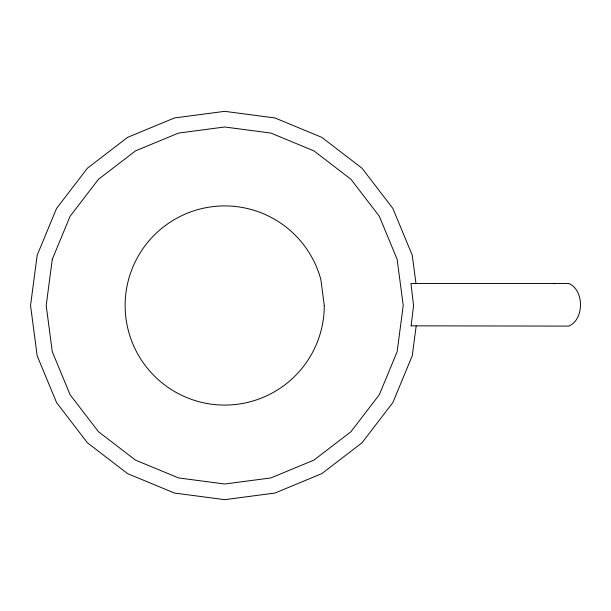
<?xml version="1.0" encoding="UTF-8"?>
<svg xmlns="http://www.w3.org/2000/svg" width="611" height="611" viewBox="0 0 611 611"><rect width="100%" height="100%" fill="white"/><g stroke="black" fill="none" stroke-linecap="round" stroke-linejoin="round"><path stroke-width="0.92" d="M416.175 325.976L412.249 355.755L392.858 402.58L362.002 442.792L321.791 473.647L274.958 493.046L224.711 499.661L174.456 493.046L127.63 473.647L87.419 442.792L56.563 402.58L37.164 355.755L30.55 305.5L37.164 255.245L56.563 208.42L87.419 168.208L127.63 137.353L174.456 117.954L224.711 111.339L274.958 117.954L321.791 137.353L362.002 168.208L392.858 208.42L412.249 255.245L416.015 283.817M553.78 283.748L555.193 283.466M411.127 325.831L568.757 326.106C584.391 319.614 584.391 289.958 568.757 283.466L410.936 283.466L413.578 305.5L411.127 325.831M52.279 259.301L46.199 305.5L52.279 351.699L70.112 394.752L98.486 431.725L135.451 460.091L178.511 477.924L224.711 484.011L270.91 477.924L313.962 460.091L350.935 431.725L379.301 394.752L397.135 351.699L403.222 305.5L397.135 259.301L379.301 216.248L350.935 179.275L313.962 150.909L270.91 133.076L224.711 126.989L178.511 133.076L135.451 150.909L98.486 179.275L70.112 216.248L52.279 259.301M324.288 305.5L320.897 279.723A99.578 99.578 0 0 0 160.701 229.217A99.578 99.578 0 0 0 182.628 395.752A99.578 99.578 0 0 0 324.288 305.5"/></g></svg>
